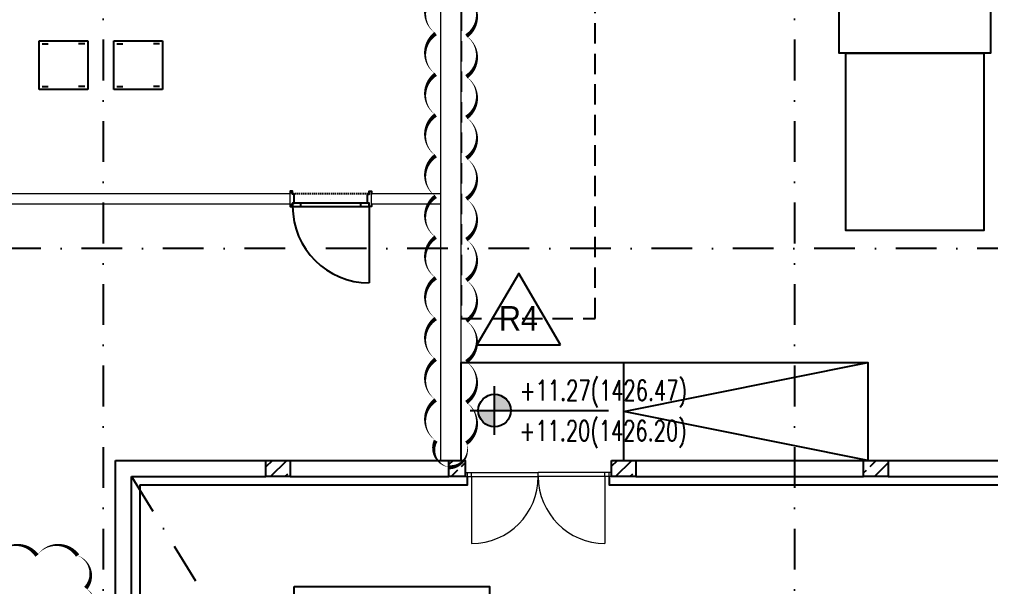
# Model space of a CAD drawing. Header units: millimetres. Extents: x -2755 to 27598, y -1135 to 13405.
# Drawn here: x 15562 to 16756, y 4345 to 5042 of the extents above; entities that cross this region are included whole.
import ezdxf
from ezdxf.enums import TextEntityAlignment as Align

# ---------------------------------------------------------------- set-up
doc = ezdxf.new("R2010")
doc.units = ezdxf.units.MM
doc.header["$LTSCALE"] = 100
for name, pattern in [('DASHDOT', [1, 0.5, -0.25, 0, -0.25]), ('DASHDOT2', [0.5, 0.25, -0.125, 0, -0.125]), ('DOT', [0.25, 0, -0.25]), ('HIDDEN', [0.375, 0.25, -0.125])]:
    doc.linetypes.add(name, pattern=pattern)
doc.layers.add('AKS', color=7, linetype='DASHDOT2', transparency=0.8)
for name, color, linetype in [('DUVAR', 7, 'Continuous'), ('ELEKTRIK', 7, 'Continuous'), ('KA-PEN-3 @ 1', 5, 'Continuous'), ('KA-PEN-9 @ 1', 5, 'Continuous'), ('KOLON', 7, 'Continuous'), ('KOT', 7, 'Continuous'), ('MEKANIK', 7, 'Continuous'), ('MERD', 7, 'Continuous'), ('OK', 7, 'Continuous'), ('OLCU DIS', 7, 'Continuous'), ('PEYZAJ', 7, 'Continuous'), ('Rec-mantolamabazarengi', 45, 'Continuous'), ('TARAMA', 7, 'Continuous'), ('TEFRIS TIBBI', 7, 'Continuous')]:
    doc.layers.add(name, color=color, linetype=linetype)
doc.layers.add('REVIZYON_4', color=7, linetype='Continuous', true_color=0x1f38e0)
for name, color, linetype, lineweight in [('Y-DUVAR ALCIPAN', 94, 'Continuous', 20), ('Y-DUVAR BIMS', 14, 'Continuous', 25), ('Y-DUVAR GAZBETON', 161, 'Continuous', 20)]:
    doc.layers.add(name, color=color, linetype=linetype, lineweight=lineweight)
doc.styles.add('OLC-50', font='romans.shx', dxfattribs={"width": 0.5, "height": 0.15})
doc.styles.add('olcu', font='romans.shx', dxfattribs={"width": 0.5})
doc.styles.get("Standard").update_dxf_attribs({"font": 'arial.ttf'})
doc.dimstyles.new('1-200', dxfattribs={"dimtxt": 40, "dimasz": 2, "dimexe": 0, "dimexo": 0, "dimgap": 10, "dimtad": 1, "dimdec": 4, "dimrnd": 0.1, "dimzin": 9, "dimdsep": 46, "dimtxsty": 'olcu', "dimblk1": 'SOL', "dimblk2": 'SAG', "dimsah": 1, "dimcen": 0, "dimse1": 1, "dimse2": 1, "dimclre": 13, "dimadec": 0, "dimazin": 0, "dimtfac": 1, "dimtdec": 4, "dimtix": 1, "dimtmove": 2, "dimatfit": 2, "dimldrblk": 'SOL', "dimfxl": 0, "dimtolj": 1, "dimarcsym": 0})

# ---------------------------------------------------------------- blocks, each defined once
blk = doc.blocks.new('cakil modulasyon')
at = {"color": 0}
blk.add_lwpolyline([(15880, 4315), (16120, 4315), (16120, 2815), (15880, 2815)], close=True, dxfattribs=at)
blk = doc.blocks.new('cati duzenleme +11.00')
at = {"color": 0}
blk.add_blockref('cakil modulasyon', (-5, -2575), dxfattribs=at)
blk = doc.blocks.new('TASIYICI SISTEM (2.KAT)')
at = {"layer": 'AKS', "color": 14, "ltscale": 2}
for p, q in [((9785, 1005), (9785, -13375)), ((10635, 1005), (10635, -13375)), ((16415, -7560), (-7145, -7560))]:
    blk.add_line(p, q, dxfattribs=at)
at = {"layer": 'MERD', "color": 6}
blk.add_line((10425, -7820), (10425, -7700), dxfattribs=at)
for points in [[(10225, -7820), (10225, -7700), (10725, -7700), (10725, -7820)], [(10725, -7820), (10425, -7760), (10725, -7700)]]:
    blk.add_lwpolyline(points, dxfattribs=at)
blk = doc.blocks.new('KOT-PL(TEMIZ&KABA)')
at = {"layer": 'KOT', "linetype": 'Continuous', "lineweight": -3}
h = blk.add_hatch(color=7, dxfattribs=at)
h.paths.add_polyline_path([(0, 0), (0.2, 0, 0.414214), (0, 0.2)])
h.paths.add_polyline_path([(0, 0), (-0.2, 0, 0.414214), (0, -0.2)])
at = {"layer": 'KOT', "color": 7, "lineweight": -3}
for p, q in [((0, -0.3), (0, 0.3)), ((-0.3, 0), (1.4, 0))]:
    blk.add_line(p, q, dxfattribs=at)
at = {"layer": 'KOT', "color": 7, "linetype": 'Continuous', "lineweight": -3}
blk.add_circle((0, 0), 0.2, dxfattribs=at)
at = {"layer": 'KOT', "color": 7, "linetype": 'Continuous', "lineweight": -3, "style": 'olcu', "width": 0.7}
for tag, p in [('KOTTEMIZ', (0.31, 0.122)), ('KOTKABA', (0.31, -0.373))]:
    blk.add_attdef(tag, p, '', height=0.25, dxfattribs=at)
blk = doc.blocks.new('*U504')
at = {"color": 0, "lineweight": -2}
for p, q in [((-97, 15.8), (-97, 109.8)), ((-87, 15.8), (-87, 11.8)), ((-13, 15.8), (-13, 11.8)), ((-50, 7.5), (-50, 7.5))]:
    blk.add_line(p, q, dxfattribs=at)
at = {"color": 0, "linetype": 'DOT', "ltscale": 0.1}
blk.add_line((-100, 0), (0, 0), dxfattribs=at)
at = {"color": 0, "lineweight": -2}
for points in [[(-100, 12.8), (-100, 15.8), (-97, 15.8), (-97, 11.8), (-95, 11.8), (-95, 1), (-97, 1), (-97, -3), (-100, -3), (-100, 0)], [(0, 12.8), (0, 15.8), (-3, 15.8), (-3, 11.8), (-5, 11.8), (-5, 1), (-3, 1), (-3, -3), (0, -3), (0, 0)]]:
    blk.add_lwpolyline(points, dxfattribs=at)
blk.add_lwpolyline([(-97, 15.8), (-97, 11.8), (-3, 11.8), (-3, 15.8)], close=True, dxfattribs=at)
blk.add_arc((-97, 15.8), 94, 0, 90, dxfattribs=at)
at = {"style": 'OLC-50', "width": 0.5, "flags": 1}
for tag, p in [('K-NO', (-172.8, -83.8)), ('K-KANRENK', (7.7, -88.8)), ('K-BLOK', (-173.4, -120.6)), ('K-KASRENK', (8.8, -126.7)), ('K-KAT', (-174.3, -156)), ('K-TAMACILMA', (7.2, -165.7)), ('K-MAHALKOD', (-173.3, -194)), ('K-FOTOSEL', (8.2, -201.7)), ('K-MAHALAD', (-174.8, -233)), ('K-HERMETIK', (10.1, -236.3)), ('K-ACILISYON', (-173.8, -268.9)), ('K-HIDROLIK', (7.8, -270.2)), ('K-YANGIN', (-171.9, -303.5)), ('K-KART', (9.6, -303.8)), ('K-KANATTIP', (-174.2, -337.4)), ('K-BAND', (8.2, -345.7)), ('K-KANATMALZ', (-172.4, -371.1)), ('K-MENFEZ', (10.1, -380.3)), ('K-KASAMALZ', (-171.4, -410.1)), ('K-PBAR', (7.8, -414.1)), ('K-KASATIP', (-172, -446.8)), ('K-ELEKTRIKLI', (9.6, -447.8)), ('K-DUVAR', (-172, -485.2)), ('K-TIP', (9.6, -486.4)), ('K-REZ1', (9.6, -524.3)), ('K-REZ2', (9.6, -560.8)), ('K-REZ3', (9.6, -600.7))]:
    blk.add_attdef(tag, p, '', height=30, dxfattribs=at)
blk = doc.blocks.new('20-30 hatil')
at = {"layer": 'TARAMA'}
h = blk.add_hatch(dxfattribs=at)
h.set_pattern_fill('ANSI33', color=253, scale=100)
h.set_pattern_definition([(45, (-14230.717, 46.517), (-17.67767, 17.67767), []), (45, (-14213.04, 46.517), (-17.67767, 17.67767), [12.5, -6.25])])
h.paths.add_polyline_path([(-15, 20), (-15, 0), (15, 0), (15, 20)])
at = {"color": 0}
blk.add_lwpolyline([(-15, 20), (15, 20), (15, 0), (-15, 0), (-15, 20)], dxfattribs=at)
blk = doc.blocks.new('20-20 hatil')
at = {"layer": 'TARAMA'}
h = blk.add_hatch(dxfattribs=at)
h.set_pattern_fill('ANSI33', color=253, scale=100)
h.set_pattern_definition([(45, (-14235.717, 46.517), (-17.67767, 17.67767), []), (45, (-14218.04, 46.517), (-17.67767, 17.67767), [12.5, -6.25])])
h.paths.add_polyline_path([(-20, 20), (-20, 0), (0, 0), (0, 20)])
at = {"color": 0}
blk.add_lwpolyline([(-20, 20), (0, 20), (0, 0), (-20, 0), (-20, 20)], dxfattribs=at)
blk = doc.blocks.new('*U154')
at = {"color": 0, "linetype": 'Continuous', "lineweight": 9, "ltscale": 200}
for p, q in [((-172, 5), (-172, 87)), ((-8, 5), (-8, 87)), ((-180, 5), (-90, 5)), ((-180, 5), (-180, 0)), ((-180, 0), (-90, 0)), ((-177, 5), (-177, 0)), ((-172, 5), (-172, 0)), ((0, 5), (-90, 5)), ((-90, 5), (-90, 0)), ((0, 0), (-90, 0)), ((-8, 5), (-8, 0)), ((-3, 5), (-3, 0)), ((0, 5), (0, 0))]:
    blk.add_line(p, q, dxfattribs=at)
for centre, start, end in [((-172, 5), 0, 90), ((-8, 5), 90, 180)]:
    blk.add_arc(centre, 82, start, end, dxfattribs=at)
at = {"style": 'OLC-50', "width": 0.5, "flags": 1}
for tag, p in [('K-NO', (-151.4, -91.2)), ('K-KANRENK', (-61.2, -93.6)), ('K-BLOK', (-151.7, -109.5)), ('K-KASRENK', (-60.6, -112.6)), ('K-KAT', (-152.2, -127.3)), ('K-TAMACILMA', (-61.4, -132.1)), ('K-MAHALKOD', (-151.6, -146.2)), ('K-FOTOSEL', (-60.9, -150.1)), ('K-MAHALAD', (-152.4, -165.7)), ('K-HERMETIK', (-60, -167.4)), ('K-ACILISYON', (-151.9, -183.7)), ('K-HIDROLIK', (-61.1, -184.3)), ('K-YANGIN', (-151, -201)), ('K-KART', (-60.2, -201.2)), ('K-KANATTIP', (-152.1, -218)), ('K-BAND', (-60.9, -222.1)), ('K-KANATMALZ', (-151.2, -234.8)), ('K-MENFEZ', (-60, -239.4)), ('K-KASAMALZ', (-150.7, -254.3)), ('K-PBAR', (-61.1, -256.3)), ('K-KASATIP', (-151, -272.6)), ('K-ELEKTRIKLI', (-60.2, -273.1)), ('K-DUVAR', (-151, -291.9)), ('K-TIP', (-60.2, -292.5)), ('K-REZ1', (-60.2, -311.4)), ('K-REZ2', (-60.2, -329.6)), ('K-REZ3', (-60.2, -349.6))]:
    blk.add_attdef(tag, p, '', height=15, dxfattribs=at)
blk = doc.blocks.new('DIS CEPHE_KAT2')
at = {"layer": 'Rec-mantolamabazarengi'}
for points in [[(15710, 4470), (16113, 4470), (16113, 4480)], [(16287, 4480), (16287, 4470), (17480, 4470), (17480, 4480)], [(15710, 4470), (15710, 3410), (15700, 3410)]]:
    blk.add_lwpolyline(points, dxfattribs=at)
at = {"layer": 'Y-DUVAR BIMS'}
for p, q in [((15680, 4500), (15865, 4500)), ((15680, 4330), (15680, 4500)), ((15895, 4500), (16090, 4500)), ((16320, 4500), (16600, 4500)), ((16630, 4500), (17450, 4500)), ((15700, 4480), (15865, 4480)), ((15700, 4330), (15700, 4480)), ((15895, 4480), (16090, 4480)), ((16320, 4480), (16600, 4480)), ((16630, 4480), (17450, 4480))]:
    blk.add_line(p, q, dxfattribs=at)
at = {"layer": 'KA-PEN-9 @ 1', "rotation": 180}
blk.add_blockref('*U154', (16110, 4485), dxfattribs=at)
at = {"layer": 'KOLON', "color": 4}
for p in [(15880, 4480), (16305, 4480), (16615, 4480)]:
    blk.add_blockref('20-30 hatil', p, dxfattribs=at)
at = {"layer": 'KOLON', "color": 4, "rotation": 180}
blk.add_blockref('20-20 hatil', (16090, 4500), dxfattribs=at)
blk = doc.blocks.new('SOL')
at = {"color": 0}
for p, q in [((0, 30), (0, -6.96)), ((7.58, 0), (-6.97, 0))]:
    blk.add_line(p, q, dxfattribs=at)
blk.add_circle((0, 0), 3, dxfattribs=at)
blk = doc.blocks.new('SAG')
at = {"color": 0}
for p, q in [((0, -30), (0, 6.96)), ((7.58, 0), (-6.97, 0))]:
    blk.add_line(p, q, dxfattribs=at)
blk.add_circle((0, 0), 3, dxfattribs=at)
blk = doc.blocks.new('*D280')
at = {"layer": 'OLCU DIS', "color": 0, "lineweight": -2, "transparency": 16777216}
blk.add_line((19098, -1055), (-328, -1055), dxfattribs=at)
at = {"layer": 'OLCU DIS', "color": 0, "lineweight": -2, "transparency": 16777216, "xscale": 2, "yscale": 2, "zscale": 2, "rotation": 180}
blk.add_blockref('SAG', (-330, -1055), dxfattribs=at)
at = {"layer": 'OLCU DIS', "color": 0, "lineweight": -2, "transparency": 16777216, "xscale": 2, "yscale": 2, "zscale": 2}
blk.add_blockref('SOL', (19100, -1055), dxfattribs=at)
at = {"layer": 'OLCU DIS', "color": 0, "transparency": 16777216, "insert": (9385, -1025), "char_height": 40, "attachment_point": 5, "style": 'olcu'}
blk.add_mtext('\\A1;19430', dxfattribs=at)
blk = doc.blocks.new('_Open30')
at = {"color": 0, "linetype": 'ByBlock', "lineweight": -2}
for p, q in [((-1, 0.27), (0, 0)), ((0, 0), (-1, -0.27)), ((0, 0), (-1, 0))]:
    blk.add_line(p, q, dxfattribs=at)
blk = doc.blocks.new('*D326')
at = {"layer": 'OLCU DIS', "color": 0, "lineweight": -2, "transparency": 16777216}
blk.add_line((16288, -695), (16112, -695), dxfattribs=at)
at = {"layer": 'OLCU DIS', "color": 0, "lineweight": -2, "transparency": 16777216, "xscale": 2, "yscale": 2, "zscale": 2, "rotation": 180}
blk.add_blockref('SAG', (16110, -695), dxfattribs=at)
at = {"layer": 'OLCU DIS', "color": 0, "lineweight": -2, "transparency": 16777216, "xscale": 2, "yscale": 2, "zscale": 2}
blk.add_blockref('SOL', (16290, -695), dxfattribs=at)
at = {"layer": 'OLCU DIS', "color": 0, "transparency": 16777216, "insert": (16200, -665), "char_height": 40, "attachment_point": 5, "style": 'olcu'}
blk.add_mtext('\\A1;180', dxfattribs=at)
blk = doc.blocks.new('*D327')
at = {"layer": 'OLCU DIS', "color": 0, "lineweight": -2, "transparency": 16777216}
blk.add_line((16108, -695), (15702, -695), dxfattribs=at)
at = {"layer": 'OLCU DIS', "color": 0, "lineweight": -2, "transparency": 16777216, "xscale": 2, "yscale": 2, "zscale": 2, "rotation": 180}
blk.add_blockref('SAG', (15700, -695), dxfattribs=at)
at = {"layer": 'OLCU DIS', "color": 0, "lineweight": -2, "transparency": 16777216, "xscale": 2, "yscale": 2, "zscale": 2}
blk.add_blockref('SOL', (16110, -695), dxfattribs=at)
at = {"layer": 'OLCU DIS', "color": 0, "transparency": 16777216, "insert": (15905, -665), "char_height": 40, "attachment_point": 5, "style": 'olcu'}
blk.add_mtext('\\A1;410', dxfattribs=at)
blk = doc.blocks.new('*D358')
at = {"layer": 'OLCU DIS', "color": 0, "lineweight": -2, "transparency": 16777216}
blk.add_line((22230, 12198), (22230, 1712), dxfattribs=at)
at = {"layer": 'OLCU DIS', "color": 0, "lineweight": -2, "transparency": 16777216, "xscale": 2, "yscale": 2, "zscale": 2}
for name, p, rotation in [('SOL', (22230, 12200), 90), ('SAG', (22230, 1710), 270)]:
    blk.add_blockref(name, p, dxfattribs=dict(at, rotation=rotation))
at = {"layer": 'OLCU DIS', "color": 0, "transparency": 16777216, "insert": (22200, 6955), "char_height": 40, "attachment_point": 5, "rotation": 90, "style": 'olcu'}
blk.add_mtext('\\A1;10490', dxfattribs=at)
blk = doc.blocks.new('*D382')
at = {"layer": 'OLCU DIS', "color": 0, "lineweight": -2, "transparency": 16777216}
blk.add_line((21990, 6028), (21990, 4482), dxfattribs=at)
at = {"layer": 'OLCU DIS', "color": 0, "lineweight": -2, "transparency": 16777216, "xscale": 2, "yscale": 2, "zscale": 2}
for name, p, rotation in [('SOL', (21990, 6030), 90), ('SAG', (21990, 4480), 270)]:
    blk.add_blockref(name, p, dxfattribs=dict(at, rotation=rotation))
at = {"layer": 'OLCU DIS', "color": 0, "transparency": 16777216, "insert": (21960, 5255), "char_height": 40, "attachment_point": 5, "rotation": 90, "style": 'olcu'}
blk.add_mtext('\\A1;1550', dxfattribs=at)
blk = doc.blocks.new('*D383')
at = {"layer": 'OLCU DIS', "color": 0, "lineweight": -2, "transparency": 16777216}
blk.add_line((21990, 4478), (21990, 1712), dxfattribs=at)
at = {"layer": 'OLCU DIS', "color": 0, "lineweight": -2, "transparency": 16777216, "xscale": 2, "yscale": 2, "zscale": 2}
for name, p, rotation in [('SOL', (21990, 4480), 90), ('SAG', (21990, 1710), 270)]:
    blk.add_blockref(name, p, dxfattribs=dict(at, rotation=rotation))
at = {"layer": 'OLCU DIS', "color": 0, "transparency": 16777216, "insert": (21960, 3095), "char_height": 40, "attachment_point": 5, "rotation": 90, "style": 'olcu'}
blk.add_mtext('\\A1;2770', dxfattribs=at)
blk = doc.blocks.new('*D401')
at = {"layer": 'OLCU DIS', "color": 0, "lineweight": -2, "transparency": 16777216}
blk.add_line((21870, 4478), (21870, 3412), dxfattribs=at)
at = {"layer": 'OLCU DIS', "color": 0, "lineweight": -2, "transparency": 16777216, "xscale": 2, "yscale": 2, "zscale": 2}
for name, p, rotation in [('SOL', (21870, 4480), 90), ('SAG', (21870, 3410), 270)]:
    blk.add_blockref(name, p, dxfattribs=dict(at, rotation=rotation))
at = {"layer": 'OLCU DIS', "color": 0, "transparency": 16777216, "insert": (21840, 3945), "char_height": 40, "attachment_point": 5, "rotation": 90, "style": 'olcu'}
blk.add_mtext('\\A1;1070', dxfattribs=at)
blk = doc.blocks.new('*D437')
at = {"layer": 'OLCU DIS', "color": 0, "lineweight": -2, "transparency": 16777216}
blk.add_line((17478, -695), (16292, -695), dxfattribs=at)
at = {"layer": 'OLCU DIS', "color": 0, "lineweight": -2, "transparency": 16777216, "xscale": 2, "yscale": 2, "zscale": 2, "rotation": 180}
blk.add_blockref('SAG', (16290, -695), dxfattribs=at)
at = {"layer": 'OLCU DIS', "color": 0, "lineweight": -2, "transparency": 16777216, "xscale": 2, "yscale": 2, "zscale": 2}
blk.add_blockref('SOL', (17480, -695), dxfattribs=at)
at = {"layer": 'OLCU DIS', "color": 0, "transparency": 16777216, "insert": (16885, -665), "char_height": 40, "attachment_point": 5, "style": 'olcu'}
blk.add_mtext('\\A1;1190', dxfattribs=at)
blk = doc.blocks.new('M_TRO205')
at = {"color": 0, "linetype": 'Continuous'}
for p, q in [((0, 60), (60, 60)), ((0, 0), (0, 60)), ((60, 60), (60, 0)), ((60, 0), (0, 0))]:
    blk.add_line(p, q, dxfattribs=at)
at = {"color": 0, "linetype": 'HIDDEN'}
for p, q in [((3.75, 56.25), (11.25, 56.25)), ((56.25, 56.25), (48.75, 56.25)), ((3.75, 3.75), (11.25, 3.75)), ((56.25, 3.75), (48.75, 3.75))]:
    blk.add_line(p, q, dxfattribs=at)
blk = doc.blocks.new('R4')
blk.add_lwpolyline([(51.5, 0), (0, 87.3), (-51.5, 0), (51.5, 0)])
at = {"width": 0.9}
blk.add_attdef('R4', text='', height=30, dxfattribs=at).set_placement((-0.3, 32.4), align=Align.MIDDLE_CENTER)

msp = doc.modelspace()

# ---------------------------------------------------------------- linework, layer by layer
at = {"layer": 'ELEKTRIK', "color": 37, "linetype": 'HIDDEN'}
msp.add_lwpolyline([(16105, 4674.43042), (16270, 4674.43042), (16270, 5540.00014), (16105, 5540.00014)], close=True, dxfattribs=at)
at = {"layer": 'MEKANIK', "color": 60}
for points in [[(16570, 5650.00009), (16755.8, 5650.00009), (16755.8, 5000.20009), (16570, 5000.20009)], [(16578, 5000.20009), (16747.8, 5000.20009), (16747.8, 4782.40009), (16578, 4782.40009)]]:
    msp.add_lwpolyline(points, close=True, dxfattribs=at)
at = {"layer": 'OK', "color": 252, "linetype": 'DASHDOT'}
msp.add_line((15700, 4480.00004), (16558.23117, 3086.25433), dxfattribs=at)
at = {"layer": 'REVIZYON_4'}
for points in [[(16111.60595, 5071.11907, 0, 5, -0.52056705), (16111.60595, 5021.11907, 0, 5, -0.52056705), (16111.60595, 4971.11907, 0, 5, -0.52056705), (16111.60595, 4921.11907, 0, 5, -0.52056705), (16111.60595, 4871.11907, 0, 5, -0.52056705), (16111.60595, 4821.11907, 0, 5, -0.52056705), (16111.60595, 4771.11907, 0, 5, -0.52056705), (16111.60595, 4721.11907, 0, 5, -0.52056705), (16111.60595, 4671.11907, 0, 5, -0.52056705), (16111.60595, 4621.11907, 0, 5, -0.52056705), (16111.60595, 4571.11907, 0, 5, -0.52056705), (16111.60595, 4521.11907, 0, 5, -0.52056705), (16091.20181, 4491.52321, 0, 5, -0.52056705), (16073.89827, 4524.21967, 0, 5, -0.52056705), (16073.89827, 4574.21967, 0, 5, -0.52056705), (16073.89827, 4624.21967, 0, 5, -0.52056705), (16073.89827, 4674.21967, 0, 5, -0.52056705), (16073.89827, 4724.21967, 0, 5, -0.52056705), (16073.89827, 4774.21967, 0, 5, -0.52056705), (16073.89827, 4824.21967, 0, 5, -0.52056705), (16073.89827, 4874.21967, 0, 5, -0.52056705), (16073.89827, 4924.21967, 0, 5, -0.52056705), (16073.89827, 4974.21967, 0, 5, -0.52056705), (16073.89827, 5024.21967, 0, 5, -0.52056705), (16073.89827, 5074.21967, 0, 5, -0.52056705)], [(15533.61416, 4383.07979, 0, 5, -0.52056705), (15583.61416, 4383.07979, 0, 5, -0.52056705), (15633.61416, 4383.07979, 0, 5, -0.52056705), (15643.61734, 4343.08298, 0, 5, -0.52056705), (15643.61734, 4293.08298, 0, 5, -0.52056705)]]:
    msp.add_lwpolyline(points, format="xyseb", dxfattribs=at)
at = {"layer": 'Y-DUVAR ALCIPAN'}
for p, q in [((15364.16112, 4827.75009), (15895, 4827.75009)), ((15995, 4827.75009), (16080, 4827.75009)), ((15364.16112, 4815.00009), (15895, 4815.00009)), ((15995, 4815.00009), (16080, 4815.00009))]:
    msp.add_line(p, q, dxfattribs=at)
for points in [[(15895, 4815.00009), (15895, 4827.75009)], [(15995, 4815.00009), (15995, 4827.75009)]]:
    msp.add_lwpolyline(points, dxfattribs=at)
at = {"layer": 'Y-DUVAR GAZBETON'}
for p, q in [((16080, 4500.00004), (16080, 5530.00009)), ((16105, 4500.00004), (16105, 5540.00014))]:
    msp.add_line(p, q, dxfattribs=at)

# ---------------------------------------------------------------- block references
at = {"layer": 'DUVAR'}
msp.add_blockref('DIS CEPHE_KAT2', (0, 0), dxfattribs=at)
at = {"layer": 'KA-PEN-3 @ 1', "rotation": 180}
msp.add_blockref('*U504', (15895, 4827.75009), dxfattribs=at)
at = {"layer": 'KOLON', "color": 4}
msp.add_blockref('TASIYICI SISTEM (2.KAT)', (5880, 12320.00009), dxfattribs=at)
at = {"layer": 'KOT'}
ref = msp.add_blockref('KOT-PL(TEMIZ&KABA)', (16146.21854, 4561.22519), dxfattribs=dict(at, xscale=100, yscale=100, zscale=100))
ref.add_attrib('KOTTEMIZ', '+11.27(1426.47)', (16177.26484, 4573.38822), dxfattribs={"color": 7, "linetype": 'Continuous', "lineweight": -3, "height": 25, "style": 'olcu', "width": 0.7})
ref.add_attrib('KOTKABA', '+11.20(1426.20)', (16176.94447, 4523.88822), dxfattribs={"color": 7, "linetype": 'Continuous', "lineweight": -3, "height": 25, "style": 'olcu', "width": 0.7})
at = {"layer": 'PEYZAJ', "color": 56}
msp.add_blockref('cati duzenleme +11.00', (25, 2605.00004), dxfattribs=at)
at = {"layer": 'REVIZYON_4'}
msp.add_blockref('R4', (16175.88815, 4642.06873), dxfattribs=at).add_auto_attribs({'R4': 'R4'})
at = {"layer": 'TEFRIS TIBBI', "color": 17}
for p in [(15586.16119, 4955.42281), (15678.1612, 4955.42281)]:
    msp.add_blockref('M_TRO205', p, dxfattribs=at)

# ---------------------------------------------------------------- dimensions: what is measured, and where the dimension line sits
at = {"layer": 'OLCU DIS'}
for base, p1, p2, picture, middle in [((22230.0001604373, 1710.0000867028), (5815.000001362, 12200.0000385072), (15700.000001362, 1710.0000867028), '*D358', (22200.0001604373, 6955.000062605)), ((21990.00016, 4480.00004), (10360, 6030.00004), (19100, 4480.00004), '*D382', (21960.00016, 5255.00004)), ((21990.0001604373, 1710.0000867028), (19100.0000013622, 4480.0000385072), (15700.000001362, 1710.0000867028), '*D383', (21960.0001604373, 3095.000062605)), ((21870.00016, 3410.000087), (18980.000001, 4480.000039), (15700, 3410.000087), '*D401', (21840.00016, 3945.000063))]:
    dim = msp.add_linear_dim(base=base, p1=p1, p2=p2, angle=90, dimstyle='1-200', override={"dimldrblk": 'Open30'}, dxfattribs=at)
    dim.commit()
    dim.dimension.update_dxf_attribs({"geometry": picture, "text_midpoint": middle})
for base, p1, p2, picture, middle in [((-330, -1054.99996), (19099.99997, 4260.00009), (-330, 5885.00007), '*D280', (9384.99998, -1024.99996)), ((15699.99997, -694.99996), (16110, 4480.00245), (15699.99997, 1710.00004), '*D327', (15904.99998, -664.99996)), ((16110, -694.99996), (16290, 4480.00004), (16110, 4480.00245), '*D326', (16200, -664.99996)), ((16290, -694.99996), (17480, 4479.99983), (16290, 4479.99999), '*D437', (16885, -664.99996))]:
    dim = msp.add_linear_dim(base=base, p1=p1, p2=p2, dimstyle='1-200', override={"dimldrblk": 'Open30'}, dxfattribs=at)
    dim.commit()
    dim.dimension.update_dxf_attribs({"geometry": picture, "text_midpoint": middle})

doc.saveas('drawing.dxf')
